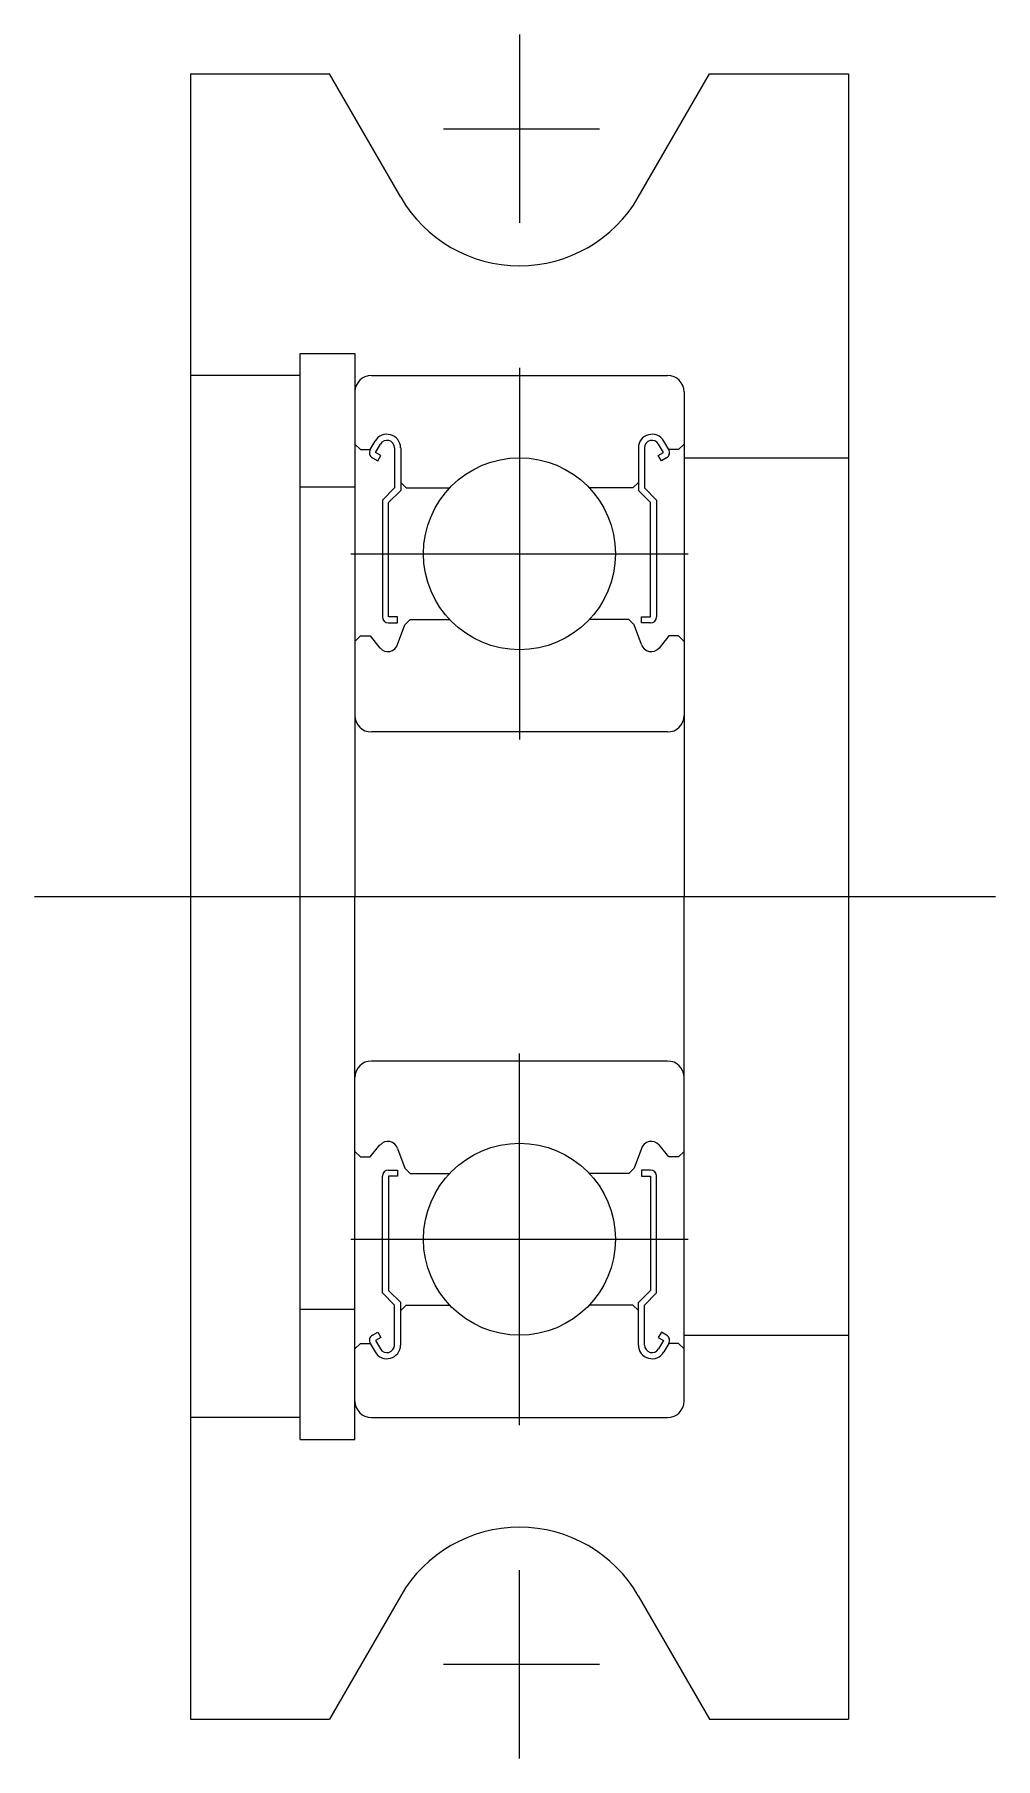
# Model space of a CAD drawing. Extents: x 5.2 to 81.8, y 5 to 70.9.
# Drawn here: x 64.27 to 81.79, y 39.5 to 70.94 of the extents above; entities outside this region: 2.
import ezdxf

# ---------------------------------------------------------------- set-up
doc = ezdxf.new("R2010")
doc.units = 0
doc.linetypes.add('CENTER', pattern=[50.8, 31.75, -6.35, 6.35, -6.35])
doc.layers.get('0').update_dxf_attribs({"linetype": 'CONTINUOUS'})
doc.layers.add('CENTER', color=1, linetype='CENTER')

msp = doc.modelspace()

# ---------------------------------------------------------------- linework, layer by layer
at = {"color": 7, "linetype": 'CONTINUOUS'}
for p, q in [((67.111, 70.219), (67.111, 40.219)), ((67.111, 70.219), (69.647, 70.219)), ((70.946, 67.969), (69.647, 70.219)), ((75.276, 67.969), (76.575, 70.219)), ((76.575, 70.219), (79.111, 70.219)), ((79.111, 70.219), (79.111, 40.219)), ((69.111, 45.319), (69.111, 65.119)), ((69.111, 65.119), (70.111, 65.119)), ((70.111, 65.119), (70.111, 55.219)), ((69.111, 64.719), (67.111, 64.719)), ((70.411, 64.719), (75.811, 64.719)), ((76.111, 64.419), (76.111, 55.219)), ((70.389, 63.369), (70.48, 63.522)), ((75.833, 63.369), (75.743, 63.522)), ((70.111, 63.469), (70.211, 63.369)), ((70.211, 63.369), (70.389, 63.369)), ((70.43, 63.217), (70.526, 63.162)), ((70.485, 63.313), (70.576, 63.467)), ((70.581, 63.258), (70.485, 63.313)), ((70.526, 63.162), (70.581, 63.258)), ((70.833, 63.398), (70.833, 62.669)), ((70.945, 63.398), (70.945, 62.623)), ((75.278, 63.398), (75.278, 62.623)), ((75.389, 63.398), (75.389, 62.669)), ((75.641, 63.258), (75.737, 63.313)), ((75.697, 63.162), (75.641, 63.258)), ((75.737, 63.313), (75.647, 63.467)), ((75.793, 63.217), (75.697, 63.162)), ((76.011, 63.369), (75.833, 63.369)), ((76.111, 63.469), (76.011, 63.369)), ((76.111, 63.219), (79.111, 63.219)), ((69.111, 62.69), (70.111, 62.69)), ((70.833, 62.669), (70.611, 62.447)), ((70.945, 62.623), (70.722, 62.401)), ((70.945, 62.769), (71.045, 62.669)), ((71.045, 62.669), (71.837, 62.669)), ((75.178, 62.669), (74.385, 62.669)), ((75.278, 62.769), (75.178, 62.669)), ((75.278, 62.623), (75.5, 62.401)), ((75.389, 62.669), (75.611, 62.447)), ((70.611, 62.447), (70.611, 60.32)), ((70.722, 60.32), (70.722, 62.401)), ((75.5, 60.32), (75.5, 62.401)), ((75.611, 62.447), (75.611, 60.32)), ((76.111, 62.119), (76.111, 62.119)), ((70.889, 60.32), (70.722, 60.32)), ((70.722, 60.209), (70.889, 60.209)), ((70.889, 60.209), (70.889, 60.32)), ((70.889, 59.816), (71.02, 60.175)), ((71.02, 60.175), (71.119, 60.269)), ((71.119, 60.269), (71.837, 60.269)), ((75.103, 60.269), (74.385, 60.269)), ((75.203, 60.175), (75.103, 60.269)), ((75.334, 59.816), (75.203, 60.175)), ((75.333, 60.32), (75.5, 60.32)), ((75.333, 60.209), (75.333, 60.32)), ((75.5, 60.209), (75.333, 60.209)), ((70.111, 59.869), (70.211, 59.969)), ((70.211, 59.969), (70.389, 59.969)), ((70.389, 59.969), (70.568, 59.75)), ((75.833, 59.969), (75.655, 59.75)), ((76.011, 59.969), (75.833, 59.969)), ((76.111, 59.869), (76.011, 59.969)), ((76.111, 59.819), (76.111, 59.819)), ((75.811, 58.219), (70.411, 58.219)), ((70.111, 45.319), (70.111, 55.219)), ((76.111, 46.019), (76.111, 55.219)), ((75.811, 52.219), (70.411, 52.219)), ((70.389, 50.469), (70.568, 50.688)), ((70.889, 50.622), (71.02, 50.263)), ((75.334, 50.622), (75.203, 50.263)), ((75.833, 50.469), (75.655, 50.688)), ((70.111, 50.569), (70.211, 50.469)), ((70.211, 50.469), (70.389, 50.469)), ((76.011, 50.469), (75.833, 50.469)), ((76.111, 50.569), (76.011, 50.469)), ((70.611, 47.991), (70.611, 50.118)), ((70.722, 50.229), (70.889, 50.229)), ((70.722, 50.118), (70.722, 48.037)), ((70.889, 50.118), (70.722, 50.118)), ((70.889, 50.229), (70.889, 50.118)), ((71.02, 50.263), (71.119, 50.169)), ((71.119, 50.169), (71.837, 50.169)), ((75.103, 50.169), (74.385, 50.169)), ((75.203, 50.263), (75.103, 50.169)), ((75.5, 50.229), (75.333, 50.229)), ((75.333, 50.229), (75.333, 50.118)), ((75.333, 50.118), (75.5, 50.118)), ((75.5, 50.118), (75.5, 48.037)), ((75.611, 47.991), (75.611, 50.118)), ((70.833, 47.769), (70.611, 47.991)), ((70.945, 47.815), (70.722, 48.037)), ((70.945, 47.04), (70.945, 47.815)), ((75.278, 47.815), (75.5, 48.037)), ((75.278, 47.04), (75.278, 47.815)), ((75.389, 47.769), (75.611, 47.991)), ((69.111, 47.696), (70.111, 47.696)), ((70.833, 47.04), (70.833, 47.769)), ((70.945, 47.669), (71.045, 47.769)), ((71.045, 47.769), (71.837, 47.769)), ((75.178, 47.769), (74.385, 47.769)), ((75.278, 47.669), (75.178, 47.769)), ((75.389, 47.04), (75.389, 47.769)), ((70.43, 47.221), (70.526, 47.276)), ((70.581, 47.18), (70.485, 47.124)), ((70.526, 47.276), (70.581, 47.18)), ((75.697, 47.276), (75.641, 47.18)), ((75.641, 47.18), (75.737, 47.124)), ((75.793, 47.221), (75.697, 47.276)), ((76.111, 47.219), (79.111, 47.219)), ((70.111, 46.969), (70.211, 47.069)), ((70.211, 47.069), (70.389, 47.069)), ((70.389, 47.069), (70.48, 46.916)), ((70.485, 47.124), (70.576, 46.971)), ((75.737, 47.124), (75.647, 46.971)), ((75.833, 47.069), (75.743, 46.916)), ((76.011, 47.069), (75.833, 47.069)), ((76.111, 46.969), (76.011, 47.069)), ((69.111, 45.719), (67.111, 45.719)), ((70.411, 45.719), (75.811, 45.719)), ((69.111, 45.319), (70.111, 45.319)), ((70.946, 42.469), (69.647, 40.219)), ((75.276, 42.469), (76.575, 40.219)), ((67.111, 40.219), (69.647, 40.219)), ((76.575, 40.219), (79.111, 40.219))]:
    msp.add_line(p, q, dxfattribs=at)
for centre in [(73.111, 61.469), (73.111, 48.969)]:
    msp.add_circle(centre, 1.75, dxfattribs=at)
for centre, radius, start, end in [((73.111, 69.219), 2.5, 210, 330), ((70.411, 64.419), 0.3, 90, 180), ((75.811, 64.419), 0.3, 0, 90), ((70.695, 63.398), 0.249, 0, 150.0012), ((70.695, 63.398), 0.138, 0, 150.0026), ((75.527, 63.398), 0.249, 29.9988, 180), ((75.527, 63.398), 0.138, 29.9974, 180), ((70.485, 63.313), 0.111, 149.9871, 240.009), ((75.737, 63.313), 0.111, 299.991, 30.0129), ((70.722, 60.32), 0.111, 180, 270), ((75.5, 60.32), 0.111, 270, 360), ((70.711, 59.87), 0.186, 220.0002, 343.1527), ((75.512, 59.87), 0.186, 196.8473, 319.9998), ((70.411, 58.519), 0.3, 180, 270), ((75.811, 58.519), 0.3, 270, 0), ((70.411, 51.919), 0.3, 90, 180), ((75.811, 51.919), 0.3, 0, 90), ((70.711, 50.568), 0.186, 16.8473, 139.9998), ((75.512, 50.568), 0.186, 40.0002, 163.1527), ((70.722, 50.118), 0.111, 90, 180), ((75.5, 50.118), 0.111, 0, 90), ((70.485, 47.124), 0.111, 119.991, 210.0129), ((75.737, 47.124), 0.111, 329.9871, 60.009), ((70.695, 47.04), 0.249, 209.9988, 0), ((70.695, 47.04), 0.138, 209.9974, 0), ((75.527, 47.04), 0.249, 180, 330.0012), ((75.527, 47.04), 0.138, 180, 330.0026), ((70.411, 46.019), 0.3, 180, 270), ((75.811, 46.019), 0.3, 270, 0), ((73.111, 41.219), 2.5, 30, 150)]:
    msp.add_arc(centre, radius, start, end, dxfattribs=at)
at = {"layer": 'CENTER', "color": 1, "linetype": 'CENTER'}
for p, q in [((73.111, 70.937), (73.111, 67.501)), ((71.726, 69.219), (74.572, 69.219)), ((73.111, 64.857), (73.111, 58.081)), ((70.034, 61.469), (76.188, 61.469)), ((64.27, 55.219), (81.789, 55.219)), ((73.111, 45.581), (73.111, 52.357)), ((70.034, 48.969), (76.188, 48.969)), ((73.111, 39.501), (73.111, 42.937)), ((71.726, 41.219), (74.572, 41.219))]:
    msp.add_line(p, q, dxfattribs=at)

# ---------------------------------------------------------------- texts
at = {"color": 7, "linetype": 'CONTINUOUS'}
for s, p in [('MBG28-2.5', (5, 12.5)), ('MBG2825', (5, 5))]:
    msp.add_text(s, height=2, dxfattribs=at).set_placement(p)

doc.saveas('drawing.dxf')
